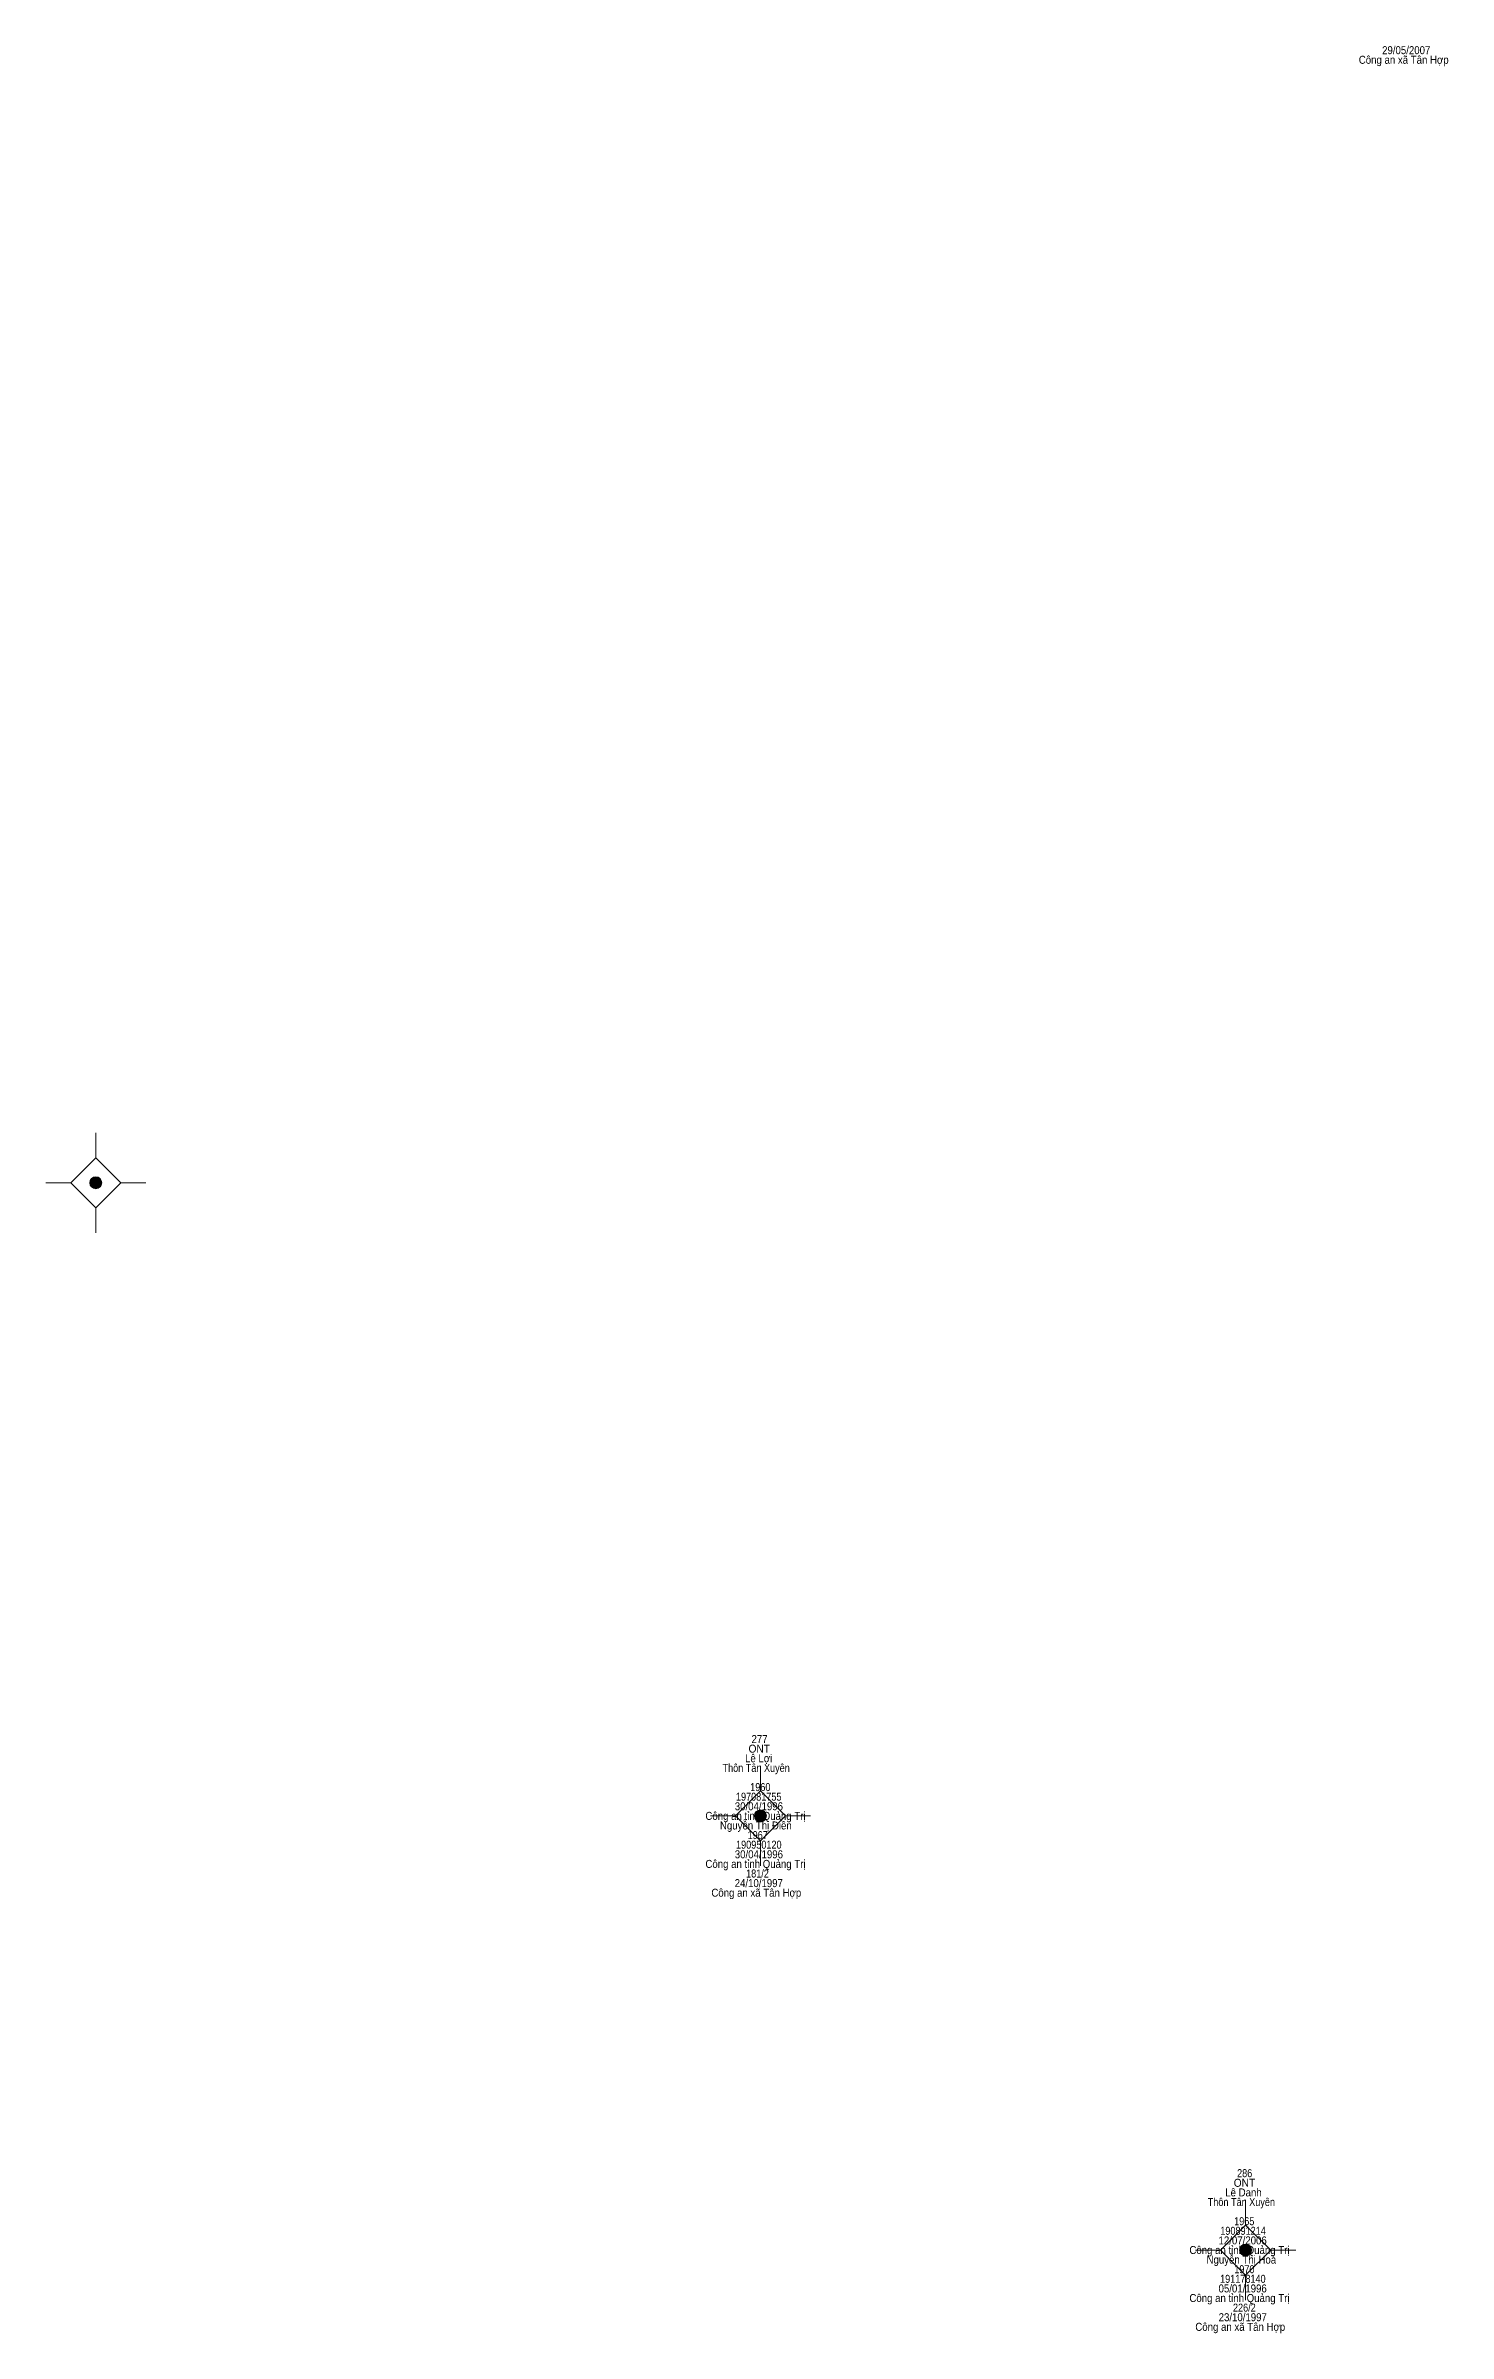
# Model space of a CAD drawing. Header units: metres. Extents: x 550999 to 552168, y 1840994 to 1841978.
# Drawn here: x 551347.6 to 551417.7, y 1841132.6 to 1841247 of the extents above; entities that cross this region are included whole.
import ezdxf
from ezdxf.enums import TextEntityAlignment as Align

# ---------------------------------------------------------------- set-up
doc = ezdxf.new("R2010")
doc.units = ezdxf.units.M
doc.header["$LTSCALE"] = 0.16
doc.layers.add('11', color=7, linetype='Continuous', lineweight=13)
doc.layers.add('15', color=7, linetype='Continuous')

msp = doc.modelspace()

# ---------------------------------------------------------------- hatches: boundary and pattern name
at = {"layer": '11'}
for points in [[(551350.3895, 1841190.15, 1), (551349.7895, 1841190.15, 1)], [(551383.6095, 1841158.5, 1), (551383.0095, 1841158.5, 1)], [(551407.8595, 1841136.8, 1), (551407.2595, 1841136.8, 1)]]:
    msp.add_hatch(color=256, dxfattribs=at).paths.add_polyline_path(points)

# ---------------------------------------------------------------- linework, layer by layer
for p, q in [((551350.09, 1841192.65), (551350.09, 1841191.4)), ((551348.84, 1841190.15), (551347.59, 1841190.15)), ((551352.59, 1841190.15), (551351.34, 1841190.15)), ((551350.09, 1841188.9), (551350.09, 1841187.65)), ((551383.31, 1841161), (551383.31, 1841159.75)), ((551382.06, 1841158.5), (551380.81, 1841158.5)), ((551385.81, 1841158.5), (551384.56, 1841158.5)), ((551383.31, 1841157.25), (551383.31, 1841156)), ((551407.56, 1841139.3), (551407.56, 1841138.05)), ((551406.31, 1841136.8), (551405.06, 1841136.8)), ((551410.06, 1841136.8), (551408.81, 1841136.8)), ((551407.56, 1841135.55), (551407.56, 1841134.3))]:
    msp.add_line(p, q, dxfattribs=at)
for points in [[(551350.09, 1841191.4), (551348.84, 1841190.15), (551350.09, 1841188.9), (551351.34, 1841190.15)], [(551383.31, 1841159.75), (551382.06, 1841158.5), (551383.31, 1841157.25), (551384.56, 1841158.5)], [(551407.56, 1841138.05), (551406.31, 1841136.8), (551407.56, 1841135.55), (551408.81, 1841136.8)]]:
    msp.add_lwpolyline(points, close=True, dxfattribs=at)
for centre in [(551350.0895, 1841190.15), (551383.3095, 1841158.5), (551407.5595, 1841136.8)]:
    msp.add_circle(centre, 0.3, dxfattribs=at)

# ---------------------------------------------------------------- texts
at = {"layer": '15'}
for s, width, p in [('Công an xã Tân Hợp', 0.9, (551415.46, 1841246.08)), ('29/05/2007', 0.9, (551415.585, 1841246.56)), ('Lê Lợi', 0.9, (551383.22, 1841161.18)), ('ONT', 0.95, (551383.25, 1841161.66)), ('277', 0.9, (551383.265, 1841162.14)), ('Thôn Tân Xuyên', 0.85, (551383.095, 1841160.7)), (' 30/04/1996', 0.9, (551383.165, 1841158.78)), (' 197081755', 0.85, (551383.16, 1841159.26)), (' 1960', 0.85, (551383.24, 1841159.74)), (' Công an tỉnh Quảng Trị', 0.9, (551382.995, 1841158.3)), ('Nguyễn Thị Điền', 0.9, (551383.08, 1841157.82)), (' 190950120', 0.85, (551383.165, 1841156.86)), ('1967 ', 0.85, (551383.235, 1841157.34)), (' Công an tỉnh Quảng Trị', 0.9, (551382.995, 1841155.9)), (' 30/04/1996', 0.9, (551383.165, 1841156.38)), ('181/2 ', 0.85, (551383.225, 1841155.42)), (' Công an xã Tân Hợp', 0.9, (551383.035, 1841154.46)), (' 24/10/1997', 0.9, (551383.16, 1841154.94)), ('Lê Danh', 0.9, (551407.45, 1841139.48)), ('ONT', 0.95, (551407.5, 1841139.96)), ('286', 0.85, (551407.51, 1841140.44)), ('Thôn Tân Xuyên', 0.85, (551407.345, 1841139)), ('12/07/2006', 0.9, (551407.41, 1841137.08)), ('190891214', 0.85, (551407.43, 1841137.56)), ('1965', 0.85, (551407.49, 1841138.04)), ('Công an tỉnh Quảng Trị', 0.9, (551407.25, 1841136.6)), ('Nguyễn Thị Hoà', 0.9, (551407.345, 1841136.12)), ('191178140', 0.85, (551407.42, 1841135.16)), ('1970', 0.85, (551407.495, 1841135.64)), ('Công an tỉnh Quảng Trị', 0.9, (551407.25, 1841134.2)), ('05/01/1996', 0.9, (551407.41, 1841134.68)), ('226/2', 0.85, (551407.495, 1841133.72)), ('Công an xã Tân Hợp', 0.9, (551407.29, 1841132.76)), ('23/10/1997', 0.9, (551407.415, 1841133.24))]:
    msp.add_text(s, height=0.4, dxfattribs=dict(at, width=width)).set_placement(p, align=Align.CENTER)

doc.saveas('drawing.dxf')
